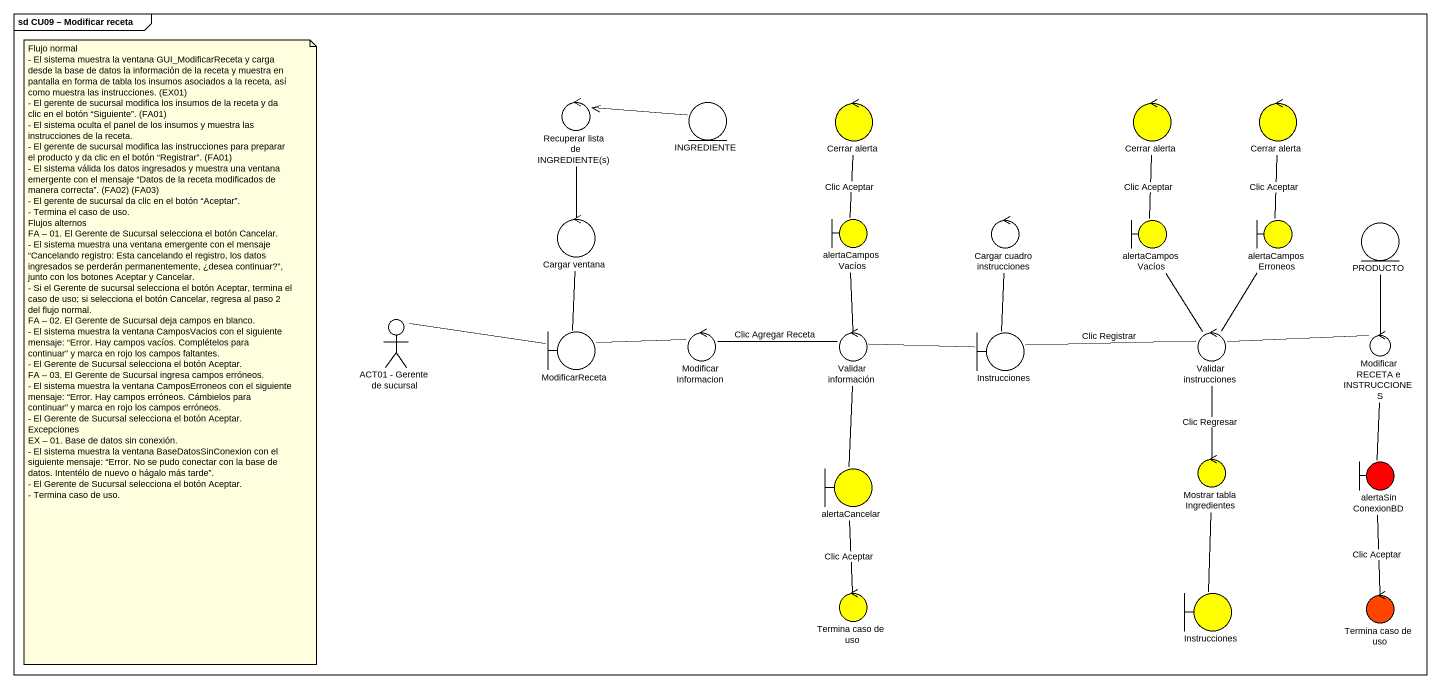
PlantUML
@startuml
mainframe sd CU09 – Modificar receta
control "Recuperar lista de INGREDIENTE(s)" as Recuperar_lista_de
entity INGREDIENTE
control "Cerrar alerta" as Cerrar_alerta #FFFF00
control "Cerrar alerta" as Cerrar_alerta_2 #FFFF00
control "Cerrar alerta" as Cerrar_alerta_3 #FFFF00
control "Cargar ventana" as Cargar_ventana
boundary alertaCamposVacíos #FFFF00
control "Cargar cuadro instrucciones" as Cargar_cuadro_instrucciones
boundary "alertaCamposVacíos" as alertaCamposVacíos_2 #FFFF00
boundary alertaCamposErroneos #FFFF00
entity PRODUCTO
actor "ACT01 - Gerente de sucursal" as ACT01_Gerente_de_sucursal
boundary ModificarReceta
control ModificarInformacion
control "Validar información" as Validar_información
boundary Instrucciones
control "Validar instrucciones" as Validar_instrucciones
control "Modificar RECETA e INSTRUCCIONES" as Modificar_RECETA_e
boundary alertaCancelar #FFFF00
control "Mostrar tabla Ingredientes" as Mostrar_tabla_Ingredientes #FFFF00
boundary alertaSinConexionBD #FF0000
control "Termina caso de uso" as Termina_caso_de_uso #FFFF00
boundary "Instrucciones" as Instrucciones_2 #FFFF00
control "Termina caso de uso" as Termina_caso_de_uso_2 #FF4500
Recuperar_lista_de -- Cargar_ventana
INGREDIENTE -left-> Recuperar_lista_de
Cerrar_alerta -- alertaCamposVacíos : Clic Aceptar
Cerrar_alerta_2 -- alertaCamposVacíos_2 : Clic Aceptar
Cerrar_alerta_3 -- alertaCamposErroneos : Clic Aceptar
Cargar_ventana -- ModificarReceta
alertaCamposVacíos -- Validar_información
Cargar_cuadro_instrucciones -- Instrucciones
alertaCamposVacíos_2 -- Validar_instrucciones
alertaCamposErroneos -- Validar_instrucciones
PRODUCTO -- Modificar_RECETA_e
ACT01_Gerente_de_sucursal -right- ModificarReceta
ModificarReceta -right- ModificarInformacion
ModificarInformacion -right- Validar_información : Clic Agregar Receta
Validar_información -right- Instrucciones
Validar_información -- alertaCancelar
Instrucciones -right- Validar_instrucciones : Clic Registrar
Validar_instrucciones -right- Modificar_RECETA_e
Validar_instrucciones -- Mostrar_tabla_Ingredientes : Clic Regresar
Modificar_RECETA_e -- alertaSinConexionBD
alertaCancelar -- Termina_caso_de_uso : Clic Aceptar
Mostrar_tabla_Ingredientes -- Instrucciones_2
alertaSinConexionBD -- Termina_caso_de_uso_2 : Clic Aceptar
note as N1
  Flujo normal
  - El sistema muestra la ventana GUI_ModificarReceta y carga desde la base de datos la información de la receta y muestra en pantalla en forma de tabla los insumos asociados a la receta, así como muestra las instrucciones. (EX01)
  - El gerente de sucursal modifica los insumos de la receta y da clic en el botón “Siguiente”. (FA01)
  - El sistema oculta el panel de los insumos y muestra las instrucciones de la receta.
  - El gerente de sucursal modifica las instrucciones para preparar el producto y da clic en el botón “Registrar”. (FA01)
  - El sistema válida los datos ingresados y muestra una ventana emergente con el mensaje “Datos de la receta modificados de manera correcta”. (FA02) (FA03)
  - El gerente de sucursal da clic en el botón “Aceptar”.
  - Termina el caso de uso.
  Flujos alternos
  FA – 01. El Gerente de Sucursal selecciona el botón Cancelar.
  - El sistema muestra una ventana emergente con el mensaje “Cancelando registro: Esta cancelando el registro, los datos ingresados se perderán permanentemente, ¿desea continuar?”, junto con los botones Aceptar y Cancelar.
  - Si el Gerente de sucursal selecciona el botón Aceptar, termina el caso de uso; si selecciona el botón Cancelar, regresa al paso 2 del flujo normal.
  FA – 02. El Gerente de Sucursal deja campos en blanco.
  - El sistema muestra la ventana CamposVacios con el siguiente mensaje: “Error. Hay campos vacíos. Complételos para continuar” y marca en rojo los campos faltantes.
  - El Gerente de Sucursal selecciona el botón Aceptar.
  FA – 03. El Gerente de Sucursal ingresa campos erróneos.
  - El sistema muestra la ventana CamposErroneos con el siguiente mensaje: “Error. Hay campos erróneos. Cámbielos para continuar” y marca en rojo los campos erróneos.
  - El Gerente de Sucursal selecciona el botón Aceptar.
  Excepciones
  EX – 01. Base de datos sin conexión.
  - El sistema muestra la ventana BaseDatosSinConexion con el siguiente mensaje: “Error. No se pudo conectar con la base de datos. Intentélo de nuevo o hágalo más tarde”.
  - El Gerente de Sucursal selecciona el botón Aceptar.
  - Termina caso de uso.
end note
@enduml
